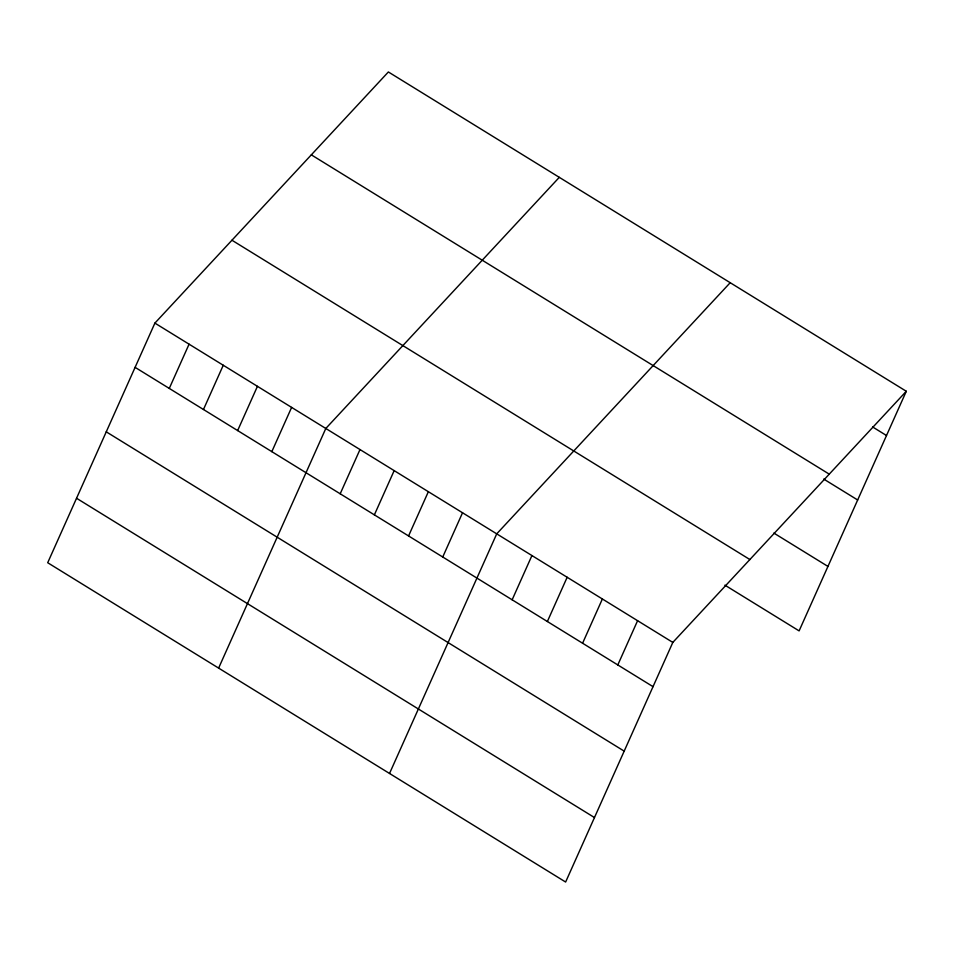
<?xml version="1.0" encoding="UTF-8"?>
<svg xmlns="http://www.w3.org/2000/svg" width="954" height="954" viewBox="0 0 954 954"><rect width="100%" height="100%" fill="white"/><g stroke="black" fill="none" stroke-linecap="round" stroke-linejoin="round"><path stroke-width="1.43" d="M154.894 323.108L47.7 562.729L565.627 882.033L672.82 642.412L906.3 391.271L388.373 71.967L154.894 323.108L672.82 642.412M169.275 388.433L189.071 344.179M203.464 409.504L223.26 365.251M237.641 430.576L257.437 386.322M271.83 451.647L291.626 407.394M218.621 668.098L325.803 428.477L559.294 177.337M340.196 493.802L359.992 449.549M374.373 514.874L394.169 470.62M408.562 535.945L428.358 491.692M442.739 557.017L462.535 512.763M389.53 773.467L496.724 533.846L730.204 282.706M512.143 599.804L531.938 555.55M547.369 621.519L567.165 577.265M582.584 643.234L602.379 598.981M617.798 664.95L637.594 620.696M906.3 391.271L799.106 630.892L724.897 585.148M872.671 426.987L886.504 435.525M311.326 154.846L829.253 474.15M823.707 479.063L857.67 499.991M773.861 533.083L827.953 566.426M231.941 240.229L749.868 559.533M135.098 367.35L653.025 686.653M106.252 431.828L624.178 751.132M76.535 498.25L594.473 817.554"/></g></svg>
